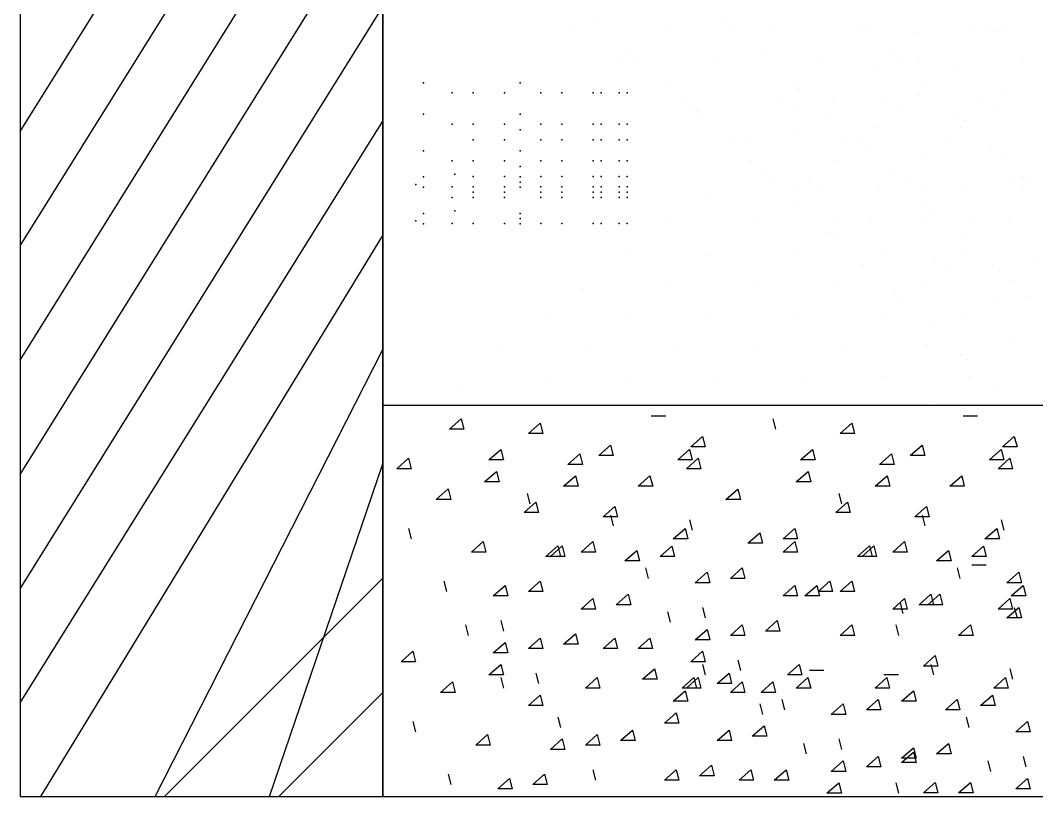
# Model space of a CAD drawing. Header units: metres. Extents: x 25391 to 25818, y 51852 to 52034.
# Drawn here: x 25452.441 to 25452.866, y 51883.7775 to 51884.102 of the extents above; entities that cross this region are included whole.
import ezdxf

# ---------------------------------------------------------------- set-up
doc = ezdxf.new("R2010")
doc.units = ezdxf.units.M
doc.header["$MEASUREMENT"] = 0
doc.layers.add('MCH', color=7, linetype='Continuous')

msp = doc.modelspace()

# ---------------------------------------------------------------- linework, layer by layer
at = {"layer": 'MCH'}
for p, q in [((25452.44102, 51884.42593), (25452.44102, 51883.77748)), ((25452.44102, 51884.42593), (25452.44102, 51883.77748)), ((25452.59256, 51884.42593), (25452.59256, 51883.77748)), ((25452.59256, 51883.77748), (25452.59256, 51884.42593)), ((25452.44102, 51884.05554), (25452.59256, 51884.29879)), ((25452.44102, 51884.00776), (25452.59256, 51884.25101)), ((25452.44102, 51883.95998), (25452.59256, 51884.20323)), ((25452.44102, 51883.9122), (25452.59256, 51884.15545)), ((25452.44102, 51883.86442), (25452.59256, 51884.10767)), ((25452.67023, 51884.09869), (25452.67023, 51884.09869)), ((25452.68271, 51884.10163), (25452.68271, 51884.10163)), ((25452.71232, 51884.09877), (25452.71232, 51884.09877)), ((25452.73679, 51884.10117), (25452.73679, 51884.10117)), ((25452.73928, 51884.09889), (25452.73928, 51884.09889)), ((25452.7544, 51884.09884), (25452.7544, 51884.09884)), ((25452.79166, 51884.09997), (25452.79166, 51884.09997)), ((25452.79648, 51884.09892), (25452.79648, 51884.09892)), ((25452.83857, 51884.099), (25452.83857, 51884.099)), ((25452.84574, 51884.09951), (25452.84574, 51884.09951)), ((25452.8161, 51884.09678), (25452.8161, 51884.09678)), ((25452.84823, 51884.09723), (25452.84823, 51884.09723)), ((25452.85147, 51884.09723), (25452.85147, 51884.09723)), ((25452.69617, 51884.08931), (25452.69617, 51884.08931)), ((25452.69075, 51884.08562), (25452.69075, 51884.08562)), ((25452.69866, 51884.08702), (25452.69866, 51884.08702)), ((25452.73283, 51884.0857), (25452.73283, 51884.0857)), ((25452.75104, 51884.08811), (25452.75104, 51884.08811)), ((25452.77492, 51884.08577), (25452.77492, 51884.08577)), ((25452.80511, 51884.08765), (25452.80511, 51884.08765)), ((25452.8076, 51884.08537), (25452.8076, 51884.08537)), ((25452.817, 51884.08585), (25452.817, 51884.08585)), ((25452.85908, 51884.08593), (25452.85908, 51884.08593)), ((25452.85998, 51884.08645), (25452.85998, 51884.08645)), ((25452.79868, 51884.08341), (25452.79868, 51884.08341)), ((25452.83325, 51884.08324), (25452.83325, 51884.08324)), ((25452.71041, 51884.07625), (25452.71041, 51884.07625)), ((25452.76449, 51884.07579), (25452.76449, 51884.07579)), ((25452.76698, 51884.0735), (25452.76698, 51884.0735)), ((25452.81936, 51884.07459), (25452.81936, 51884.07459)), ((25452.71753, 51884.06856), (25452.71753, 51884.06856)), ((25452.75962, 51884.06863), (25452.75962, 51884.06863)), ((25452.78045, 51884.06942), (25452.78045, 51884.06942)), ((25452.8017, 51884.06871), (25452.8017, 51884.06871)), ((25452.81695, 51884.07074), (25452.81695, 51884.07074)), ((25452.84378, 51884.06879), (25452.84378, 51884.06879)), ((25452.85232, 51884.07119), (25452.85232, 51884.07119)), ((25452.72323, 51884.06493), (25452.72323, 51884.06493)), ((25452.72386, 51884.06393), (25452.72386, 51884.06393)), ((25452.76531, 51884.065), (25452.76531, 51884.065)), ((25452.8074, 51884.06508), (25452.8074, 51884.06508)), ((25452.84948, 51884.06516), (25452.84948, 51884.06516)), ((25452.44102, 51883.81664), (25452.59256, 51884.05989)), ((25452.72635, 51884.06164), (25452.72635, 51884.06164)), ((25452.77874, 51884.06273), (25452.77874, 51884.06273)), ((25452.83281, 51884.06227), (25452.83281, 51884.06227)), ((25452.8353, 51884.05998), (25452.8353, 51884.05998)), ((25452.76415, 51884.05692), (25452.76415, 51884.05692)), ((25452.79953, 51884.05737), (25452.79953, 51884.05737)), ((25452.8341, 51884.05721), (25452.8341, 51884.05721)), ((25452.74375, 51884.05186), (25452.74375, 51884.05186)), ((25452.78583, 51884.05193), (25452.78583, 51884.05193)), ((25452.82791, 51884.05201), (25452.82791, 51884.05201)), ((25452.73811, 51884.05087), (25452.73811, 51884.05087)), ((25452.79219, 51884.05041), (25452.79219, 51884.05041)), ((25452.79468, 51884.04812), (25452.79468, 51884.04812)), ((25452.84706, 51884.04921), (25452.84706, 51884.04921)), ((25452.74673, 51884.04355), (25452.74673, 51884.04355)), ((25452.7813, 51884.04339), (25452.7813, 51884.04339)), ((25452.8178, 51884.0447), (25452.8178, 51884.0447)), ((25452.85318, 51884.04515), (25452.85318, 51884.04515)), ((25452.75156, 51884.03855), (25452.75156, 51884.03855)), ((25452.75405, 51884.03626), (25452.75405, 51884.03626)), ((25452.77053, 51884.03479), (25452.77053, 51884.03479)), ((25452.80643, 51884.03735), (25452.80643, 51884.03735)), ((25452.81261, 51884.03487), (25452.81261, 51884.03487)), ((25452.8547, 51884.03495), (25452.8547, 51884.03495)), ((25452.86051, 51884.03689), (25452.86051, 51884.03689)), ((25452.863, 51884.0346), (25452.863, 51884.0346)), ((25452.76501, 51884.03088), (25452.76501, 51884.03088)), ((25452.77623, 51884.03116), (25452.77623, 51884.03116)), ((25452.80038, 51884.03133), (25452.80038, 51884.03133)), ((25452.81831, 51884.03124), (25452.81831, 51884.03124)), ((25452.83495, 51884.03117), (25452.83495, 51884.03117)), ((25452.8604, 51884.03132), (25452.8604, 51884.03132)), ((25452.72851, 51884.02957), (25452.72851, 51884.02957)), ((25452.76581, 51884.02549), (25452.76581, 51884.02549)), ((25452.81988, 51884.02502), (25452.81988, 51884.02502)), ((25452.82238, 51884.02274), (25452.82238, 51884.02274)), ((25452.71221, 51884.01706), (25452.71221, 51884.01706)), ((25452.74758, 51884.01751), (25452.74758, 51884.01751)), ((25452.78215, 51884.01735), (25452.78215, 51884.01735)), ((25452.79674, 51884.01809), (25452.79674, 51884.01809)), ((25452.81865, 51884.01866), (25452.81865, 51884.01866)), ((25452.83883, 51884.01817), (25452.83883, 51884.01817)), ((25452.85403, 51884.01911), (25452.85403, 51884.01911)), ((25452.77926, 51884.01316), (25452.77926, 51884.01316)), ((25452.44964, 51883.77748), (25452.59256, 51884.01211)), ((25452.78175, 51884.01088), (25452.78175, 51884.01088)), ((25452.83413, 51884.01197), (25452.83413, 51884.01197)), ((25452.76586, 51884.00484), (25452.76586, 51884.00484)), ((25452.80123, 51884.00529), (25452.80123, 51884.00529)), ((25452.8358, 51884.00513), (25452.8358, 51884.00513)), ((25452.69479, 51884.00369), (25452.69479, 51884.00369)), ((25452.72936, 51884.00353), (25452.72936, 51884.00353)), ((25452.79351, 51884.00011), (25452.79351, 51884.00011)), ((25452.82353, 51884.00103), (25452.82353, 51884.00103)), ((25452.86561, 51884.00111), (25452.86561, 51884.00111)), ((25452.82923, 51883.9974), (25452.82923, 51883.9974)), ((25452.84758, 51883.99964), (25452.84758, 51883.99964)), ((25452.85007, 51883.99736), (25452.85007, 51883.99736)), ((25452.74843, 51883.99147), (25452.74843, 51883.99147)), ((25452.8195, 51883.99262), (25452.8195, 51883.99262)), ((25452.85488, 51883.99307), (25452.85488, 51883.99307)), ((25452.67656, 51883.98971), (25452.67656, 51883.98971)), ((25452.71306, 51883.99102), (25452.71306, 51883.99102)), ((25452.783, 51883.99131), (25452.783, 51883.99131)), ((25452.80696, 51883.98778), (25452.80696, 51883.98778)), ((25452.80945, 51883.9855), (25452.80945, 51883.9855)), ((25452.84974, 51883.98433), (25452.84974, 51883.98433)), ((25452.86183, 51883.98659), (25452.86183, 51883.98659)), ((25452.76671, 51883.9788), (25452.76671, 51883.9788)), ((25452.80208, 51883.97925), (25452.80208, 51883.97925)), ((25452.83665, 51883.97909), (25452.83665, 51883.97909)), ((25452.66026, 51883.9772), (25452.66026, 51883.9772)), ((25452.69564, 51883.97765), (25452.69564, 51883.97765)), ((25452.73021, 51883.97749), (25452.73021, 51883.97749)), ((25452.82121, 51883.97473), (25452.82121, 51883.97473)), ((25452.82036, 51883.96658), (25452.82036, 51883.96658)), ((25452.85573, 51883.96704), (25452.85573, 51883.96704)), ((25452.49742, 51883.77748), (25452.59256, 51883.96433)), ((25452.64284, 51883.96383), (25452.64284, 51883.96383)), ((25452.67741, 51883.96367), (25452.67741, 51883.96367)), ((25452.71391, 51883.96498), (25452.71391, 51883.96498)), ((25452.74929, 51883.96543), (25452.74929, 51883.96543)), ((25452.78386, 51883.96527), (25452.78386, 51883.96527)), ((25452.83466, 51883.9624), (25452.83466, 51883.9624)), ((25452.83715, 51883.96012), (25452.83715, 51883.96012)), ((25452.62462, 51883.94985), (25452.62462, 51883.94985)), ((25452.66112, 51883.95116), (25452.66112, 51883.95116)), ((25452.69649, 51883.95162), (25452.69649, 51883.95162)), ((25452.73106, 51883.95145), (25452.73106, 51883.95145)), ((25452.76756, 51883.95276), (25452.76756, 51883.95276)), ((25452.80293, 51883.95322), (25452.80293, 51883.95322)), ((25452.8375, 51883.95305), (25452.8375, 51883.95305)), ((25452.84891, 51883.94935), (25452.84891, 51883.94935)), ((25452.82121, 51883.94055), (25452.82121, 51883.94055)), ((25452.85658, 51883.941), (25452.85658, 51883.941)), ((25452.71094, 51883.93655), (25452.70488, 51883.93655)), ((25452.84127, 51883.93655), (25452.83521, 51883.93655)), ((25452.62045, 51883.93106), (25452.62539, 51883.93542)), ((25452.62539, 51883.93542), (25452.62651, 51883.93106)), ((25452.65349, 51883.92922), (25452.65843, 51883.93358)), ((25452.65843, 51883.93358), (25452.65955, 51883.92922)), ((25452.75572, 51883.93542), (25452.75684, 51883.93106)), ((25452.78382, 51883.92922), (25452.78876, 51883.93358)), ((25452.78876, 51883.93358), (25452.78988, 51883.92922)), ((25452.62651, 51883.93106), (25452.62045, 51883.93106)), ((25452.65955, 51883.92922), (25452.65349, 51883.92922)), ((25452.7214, 51883.92372), (25452.72634, 51883.92808)), ((25452.72634, 51883.92808), (25452.72746, 51883.92372)), ((25452.78988, 51883.92922), (25452.78382, 51883.92922)), ((25452.85173, 51883.92372), (25452.85667, 51883.92808)), ((25452.85667, 51883.92808), (25452.85779, 51883.92372)), ((25452.68286, 51883.92006), (25452.6878, 51883.92442)), ((25452.6878, 51883.92442), (25452.68892, 51883.92006)), ((25452.72746, 51883.92372), (25452.7214, 51883.92372)), ((25452.81318, 51883.92006), (25452.81813, 51883.92442)), ((25452.81813, 51883.92442), (25452.81924, 51883.92006)), ((25452.85779, 51883.92372), (25452.85173, 51883.92372)), ((25452.63697, 51883.91822), (25452.64191, 51883.92259)), ((25452.64191, 51883.92259), (25452.64303, 51883.91822)), ((25452.67001, 51883.91639), (25452.67495, 51883.92075)), ((25452.67495, 51883.92075), (25452.67607, 51883.91639)), ((25452.68892, 51883.92006), (25452.68286, 51883.92006)), ((25452.7159, 51883.91822), (25452.72084, 51883.92259)), ((25452.72084, 51883.92259), (25452.72196, 51883.91822)), ((25452.7673, 51883.91822), (25452.77224, 51883.92259)), ((25452.77224, 51883.92259), (25452.77336, 51883.91822)), ((25452.80033, 51883.91639), (25452.80528, 51883.92075)), ((25452.80528, 51883.92075), (25452.80639, 51883.91639)), ((25452.81924, 51883.92006), (25452.81318, 51883.92006)), ((25452.84622, 51883.91822), (25452.85116, 51883.92259)), ((25452.85116, 51883.92259), (25452.85228, 51883.91822)), ((25452.5452, 51883.77748), (25452.59256, 51883.91655)), ((25452.59843, 51883.91456), (25452.60337, 51883.91892)), ((25452.60337, 51883.91892), (25452.60449, 51883.91456)), ((25452.64303, 51883.91822), (25452.63697, 51883.91822)), ((25452.67607, 51883.91639), (25452.67001, 51883.91639)), ((25452.72196, 51883.91822), (25452.7159, 51883.91822)), ((25452.71956, 51883.91455), (25452.72451, 51883.91892)), ((25452.72451, 51883.91892), (25452.72562, 51883.91455)), ((25452.77336, 51883.91822), (25452.7673, 51883.91822)), ((25452.80639, 51883.91639), (25452.80033, 51883.91639)), ((25452.85228, 51883.91822), (25452.84622, 51883.91822)), ((25452.84989, 51883.91455), (25452.85483, 51883.91892)), ((25452.85483, 51883.91892), (25452.85595, 51883.91455)), ((25452.60449, 51883.91456), (25452.59843, 51883.91456)), ((25452.63513, 51883.90906), (25452.64008, 51883.91342)), ((25452.64008, 51883.91342), (25452.64119, 51883.90906)), ((25452.66817, 51883.90722), (25452.67311, 51883.91159)), ((25452.67311, 51883.91159), (25452.67423, 51883.90722)), ((25452.69938, 51883.90722), (25452.70432, 51883.91159)), ((25452.70432, 51883.91159), (25452.70544, 51883.90722)), ((25452.72562, 51883.91455), (25452.71956, 51883.91455)), ((25452.76546, 51883.90906), (25452.7704, 51883.91342)), ((25452.7704, 51883.91342), (25452.77152, 51883.90906)), ((25452.7985, 51883.90722), (25452.80344, 51883.91159)), ((25452.80344, 51883.91159), (25452.80456, 51883.90722)), ((25452.8297, 51883.90722), (25452.83465, 51883.91159)), ((25452.83465, 51883.91159), (25452.83576, 51883.90722)), ((25452.85595, 51883.91455), (25452.84989, 51883.91455)), ((25452.64119, 51883.90906), (25452.63513, 51883.90906)), ((25452.67423, 51883.90722), (25452.66817, 51883.90722)), ((25452.70544, 51883.90722), (25452.69938, 51883.90722)), ((25452.77152, 51883.90906), (25452.76546, 51883.90906)), ((25452.80456, 51883.90722), (25452.7985, 51883.90722)), ((25452.83576, 51883.90722), (25452.8297, 51883.90722)), ((25452.61495, 51883.90173), (25452.61989, 51883.90609)), ((25452.61989, 51883.90609), (25452.62101, 51883.90173)), ((25452.65293, 51883.90425), (25452.65404, 51883.89989)), ((25452.73608, 51883.90172), (25452.74102, 51883.90608)), ((25452.74102, 51883.90608), (25452.74214, 51883.90172)), ((25452.78325, 51883.90425), (25452.78437, 51883.89989)), ((25452.62101, 51883.90173), (25452.61495, 51883.90173)), ((25452.65165, 51883.89622), (25452.65659, 51883.90059)), ((25452.65659, 51883.90059), (25452.65771, 51883.89622)), ((25452.68469, 51883.89439), (25452.68963, 51883.89875)), ((25452.68963, 51883.89875), (25452.69075, 51883.89439)), ((25452.74214, 51883.90172), (25452.73608, 51883.90172)), ((25452.78198, 51883.89622), (25452.78692, 51883.90059)), ((25452.78692, 51883.90059), (25452.78804, 51883.89622)), ((25452.81502, 51883.89439), (25452.81996, 51883.89875)), ((25452.81996, 51883.89875), (25452.82108, 51883.89439)), ((25452.65771, 51883.89622), (25452.65165, 51883.89622)), ((25452.69075, 51883.89439), (25452.68469, 51883.89439)), ((25452.6878, 51883.89508), (25452.68892, 51883.89072)), ((25452.78804, 51883.89622), (25452.78198, 51883.89622)), ((25452.82108, 51883.89439), (25452.81502, 51883.89439)), ((25452.81813, 51883.89508), (25452.81924, 51883.89072)), ((25452.60337, 51883.88959), (25452.60449, 51883.88522)), ((25452.71406, 51883.88522), (25452.719, 51883.88959)), ((25452.719, 51883.88959), (25452.72012, 51883.88522)), ((25452.72084, 51883.89325), (25452.72196, 51883.88889)), ((25452.75994, 51883.88522), (25452.76488, 51883.88958)), ((25452.76488, 51883.88958), (25452.766, 51883.88522)), ((25452.84439, 51883.88522), (25452.84933, 51883.88959)), ((25452.84933, 51883.88959), (25452.85045, 51883.88522)), ((25452.85116, 51883.89325), (25452.85228, 51883.88889)), ((25452.72012, 51883.88522), (25452.71406, 51883.88522)), ((25452.74526, 51883.88339), (25452.7502, 51883.88775)), ((25452.7502, 51883.88775), (25452.75132, 51883.88339)), ((25452.766, 51883.88522), (25452.75994, 51883.88522)), ((25452.85045, 51883.88522), (25452.84439, 51883.88522)), ((25452.62963, 51883.87973), (25452.63457, 51883.88409)), ((25452.63457, 51883.88409), (25452.63569, 51883.87973)), ((25452.66083, 51883.87789), (25452.66577, 51883.88226)), ((25452.66267, 51883.87789), (25452.66761, 51883.88226)), ((25452.66577, 51883.88226), (25452.66689, 51883.87789)), ((25452.66761, 51883.88226), (25452.66873, 51883.87789)), ((25452.67551, 51883.87972), (25452.68045, 51883.88408)), ((25452.68045, 51883.88408), (25452.68157, 51883.87972)), ((25452.70855, 51883.87789), (25452.71349, 51883.88225)), ((25452.71349, 51883.88225), (25452.71461, 51883.87789)), ((25452.75132, 51883.88339), (25452.74526, 51883.88339)), ((25452.75996, 51883.87973), (25452.7649, 51883.88409)), ((25452.7649, 51883.88409), (25452.76602, 51883.87973)), ((25452.79115, 51883.87789), (25452.79609, 51883.88226)), ((25452.793, 51883.87789), (25452.79794, 51883.88226)), ((25452.79609, 51883.88226), (25452.79721, 51883.87789)), ((25452.79794, 51883.88226), (25452.79906, 51883.87789)), ((25452.80584, 51883.87972), (25452.81078, 51883.88408)), ((25452.81078, 51883.88408), (25452.8119, 51883.87972)), ((25452.83888, 51883.87789), (25452.84382, 51883.88225)), ((25452.84382, 51883.88225), (25452.84494, 51883.87789)), ((25452.63569, 51883.87973), (25452.62963, 51883.87973)), ((25452.66689, 51883.87789), (25452.66083, 51883.87789)), ((25452.66873, 51883.87789), (25452.66267, 51883.87789)), ((25452.68157, 51883.87972), (25452.67551, 51883.87972)), ((25452.69386, 51883.87606), (25452.69881, 51883.88042)), ((25452.69881, 51883.88042), (25452.69992, 51883.87606)), ((25452.71461, 51883.87789), (25452.70855, 51883.87789)), ((25452.76602, 51883.87973), (25452.75996, 51883.87973)), ((25452.79721, 51883.87789), (25452.79115, 51883.87789)), ((25452.79906, 51883.87789), (25452.793, 51883.87789)), ((25452.8119, 51883.87972), (25452.80584, 51883.87972)), ((25452.82419, 51883.87606), (25452.82913, 51883.88042)), ((25452.82913, 51883.88042), (25452.83025, 51883.87606)), ((25452.84494, 51883.87789), (25452.83888, 51883.87789)), ((25452.69992, 51883.87606), (25452.69386, 51883.87606)), ((25452.70248, 51883.87308), (25452.7036, 51883.86872)), ((25452.73792, 51883.86872), (25452.74286, 51883.87308)), ((25452.74286, 51883.87308), (25452.74398, 51883.86872)), ((25452.83025, 51883.87606), (25452.82419, 51883.87606)), ((25452.83281, 51883.87308), (25452.83393, 51883.86872)), ((25452.84494, 51883.87422), (25452.83888, 51883.87422)), ((25452.50127, 51883.77748), (25452.59256, 51883.86878)), ((25452.72323, 51883.86689), (25452.72817, 51883.87126)), ((25452.72817, 51883.87126), (25452.72929, 51883.86689)), ((25452.74398, 51883.86872), (25452.73792, 51883.86872)), ((25452.85356, 51883.86689), (25452.8585, 51883.87126)), ((25452.8585, 51883.87126), (25452.85962, 51883.86689)), ((25452.61805, 51883.86759), (25452.61917, 51883.86322)), ((25452.6388, 51883.8614), (25452.64374, 51883.86576)), ((25452.64374, 51883.86576), (25452.64486, 51883.8614)), ((25452.65349, 51883.86322), (25452.65843, 51883.86759)), ((25452.65843, 51883.86759), (25452.65955, 51883.86322)), ((25452.72929, 51883.86689), (25452.72323, 51883.86689)), ((25452.75994, 51883.86139), (25452.76488, 51883.86575)), ((25452.76488, 51883.86575), (25452.766, 51883.86139)), ((25452.76913, 51883.8614), (25452.77407, 51883.86576)), ((25452.77407, 51883.86576), (25452.77519, 51883.8614)), ((25452.77463, 51883.86322), (25452.77957, 51883.86758)), ((25452.77957, 51883.86758), (25452.78068, 51883.86322)), ((25452.78382, 51883.86322), (25452.78876, 51883.86759)), ((25452.78876, 51883.86759), (25452.78988, 51883.86322)), ((25452.85962, 51883.86689), (25452.85356, 51883.86689)), ((25452.8554, 51883.86139), (25452.86034, 51883.86575)), ((25452.86034, 51883.86575), (25452.86146, 51883.86139)), ((25452.64486, 51883.8614), (25452.6388, 51883.8614)), ((25452.65955, 51883.86322), (25452.65349, 51883.86322)), ((25452.67551, 51883.85589), (25452.68045, 51883.86026)), ((25452.68045, 51883.86026), (25452.68157, 51883.85589)), ((25452.69019, 51883.85772), (25452.69514, 51883.86209)), ((25452.69514, 51883.86209), (25452.69625, 51883.85772)), ((25452.766, 51883.86139), (25452.75994, 51883.86139)), ((25452.77519, 51883.8614), (25452.76913, 51883.8614)), ((25452.78068, 51883.86322), (25452.77463, 51883.86322)), ((25452.78988, 51883.86322), (25452.78382, 51883.86322)), ((25452.80584, 51883.85589), (25452.81078, 51883.86026)), ((25452.81078, 51883.86026), (25452.8119, 51883.85589)), ((25452.81685, 51883.85773), (25452.8218, 51883.86209)), ((25452.82052, 51883.85772), (25452.82546, 51883.86209)), ((25452.8218, 51883.86209), (25452.82291, 51883.85773)), ((25452.82546, 51883.86209), (25452.82658, 51883.85772)), ((25452.84989, 51883.85589), (25452.85483, 51883.86026)), ((25452.85483, 51883.86026), (25452.85595, 51883.85589)), ((25452.86146, 51883.86139), (25452.8554, 51883.86139)), ((25452.68157, 51883.85589), (25452.67551, 51883.85589)), ((25452.69625, 51883.85772), (25452.69019, 51883.85772)), ((25452.72634, 51883.85658), (25452.72746, 51883.85222)), ((25452.8119, 51883.85589), (25452.80584, 51883.85589)), ((25452.80895, 51883.85842), (25452.81006, 51883.85406)), ((25452.82291, 51883.85773), (25452.81685, 51883.85773)), ((25452.82658, 51883.85772), (25452.82052, 51883.85772)), ((25452.85595, 51883.85589), (25452.84989, 51883.85589)), ((25452.85356, 51883.85222), (25452.8585, 51883.85659)), ((25452.85667, 51883.85658), (25452.85779, 51883.85222)), ((25452.8585, 51883.85659), (25452.85962, 51883.85222)), ((25452.71166, 51883.85475), (25452.71277, 51883.85039)), ((25452.85962, 51883.85222), (25452.85356, 51883.85222)), ((25452.62722, 51883.84926), (25452.62834, 51883.84489)), ((25452.64191, 51883.85109), (25452.64303, 51883.84672)), ((25452.72323, 51883.84306), (25452.72817, 51883.84742)), ((25452.72817, 51883.84742), (25452.72929, 51883.84306)), ((25452.73792, 51883.84489), (25452.74286, 51883.84926)), ((25452.74286, 51883.84926), (25452.74398, 51883.84489)), ((25452.7526, 51883.84672), (25452.75754, 51883.85109)), ((25452.75754, 51883.85109), (25452.75866, 51883.84672)), ((25452.7838, 51883.84489), (25452.78874, 51883.84925)), ((25452.78874, 51883.84925), (25452.78986, 51883.84489)), ((25452.80711, 51883.84926), (25452.80823, 51883.84489)), ((25452.83337, 51883.84489), (25452.83831, 51883.84926)), ((25452.83831, 51883.84926), (25452.83943, 51883.84489)), ((25452.65349, 51883.8394), (25452.65843, 51883.84376)), ((25452.65843, 51883.84376), (25452.65955, 51883.8394)), ((25452.66817, 51883.84123), (25452.67311, 51883.84559)), ((25452.67311, 51883.84559), (25452.67423, 51883.84123)), ((25452.68469, 51883.8394), (25452.68963, 51883.84376)), ((25452.68963, 51883.84376), (25452.69075, 51883.8394)), ((25452.69937, 51883.83939), (25452.70431, 51883.84375)), ((25452.70431, 51883.84375), (25452.70543, 51883.83939)), ((25452.72929, 51883.84306), (25452.72323, 51883.84306)), ((25452.74398, 51883.84489), (25452.73792, 51883.84489)), ((25452.75866, 51883.84672), (25452.7526, 51883.84672)), ((25452.78986, 51883.84489), (25452.7838, 51883.84489)), ((25452.83943, 51883.84489), (25452.83337, 51883.84489)), ((25452.6388, 51883.83756), (25452.64374, 51883.84193)), ((25452.64374, 51883.84193), (25452.64486, 51883.83756)), ((25452.65955, 51883.8394), (25452.65349, 51883.8394)), ((25452.67423, 51883.84123), (25452.66817, 51883.84123)), ((25452.69075, 51883.8394), (25452.68469, 51883.8394)), ((25452.70543, 51883.83939), (25452.69937, 51883.83939)), ((25452.60026, 51883.8339), (25452.6052, 51883.83826)), ((25452.6052, 51883.83826), (25452.60632, 51883.8339)), ((25452.64486, 51883.83756), (25452.6388, 51883.83756)), ((25452.7214, 51883.83389), (25452.72634, 51883.83826)), ((25452.72634, 51883.83826), (25452.72746, 51883.83389)), ((25452.74102, 51883.83458), (25452.74214, 51883.83022)), ((25452.81869, 51883.83206), (25452.82363, 51883.83642)), ((25452.82363, 51883.83642), (25452.82475, 51883.83206)), ((25452.60632, 51883.8339), (25452.60026, 51883.8339)), ((25452.63697, 51883.8284), (25452.64191, 51883.83276)), ((25452.64191, 51883.83276), (25452.64303, 51883.8284)), ((25452.70121, 51883.82656), (25452.70615, 51883.83093)), ((25452.70615, 51883.83093), (25452.70727, 51883.82656)), ((25452.72746, 51883.83389), (25452.7214, 51883.83389)), ((25452.72634, 51883.83275), (25452.72746, 51883.82839)), ((25452.76177, 51883.82839), (25452.76672, 51883.83275)), ((25452.76672, 51883.83275), (25452.76783, 51883.82839)), ((25452.77703, 51883.83023), (25452.77097, 51883.83023)), ((25452.82475, 51883.83206), (25452.81869, 51883.83206)), ((25452.8218, 51883.83275), (25452.82291, 51883.82839)), ((25452.85483, 51883.83092), (25452.85595, 51883.82656)), ((25452.64303, 51883.8284), (25452.63697, 51883.8284)), ((25452.64191, 51883.82726), (25452.64303, 51883.82289)), ((25452.65659, 51883.82909), (25452.65771, 51883.82472)), ((25452.67734, 51883.82289), (25452.68229, 51883.82726)), ((25452.68229, 51883.82726), (25452.6834, 51883.82289)), ((25452.70727, 51883.82656), (25452.70121, 51883.82656)), ((25452.71773, 51883.82289), (25452.72267, 51883.82726)), ((25452.71957, 51883.82289), (25452.72451, 51883.82726)), ((25452.72267, 51883.82726), (25452.72379, 51883.82289)), ((25452.72451, 51883.82726), (25452.72563, 51883.82289)), ((25452.73241, 51883.82472), (25452.73736, 51883.82909)), ((25452.73736, 51883.82909), (25452.73847, 51883.82472)), ((25452.76783, 51883.82839), (25452.76177, 51883.82839)), ((25452.76545, 51883.82289), (25452.77039, 51883.82725)), ((25452.77039, 51883.82725), (25452.77151, 51883.82289)), ((25452.79848, 51883.82289), (25452.80342, 51883.82725)), ((25452.80822, 51883.82839), (25452.80216, 51883.82839)), ((25452.80342, 51883.82725), (25452.80454, 51883.82289)), ((25452.84806, 51883.82289), (25452.853, 51883.82726)), ((25452.853, 51883.82726), (25452.85412, 51883.82289)), ((25452.61678, 51883.82107), (25452.62172, 51883.82543)), ((25452.62172, 51883.82543), (25452.62284, 51883.82107)), ((25452.6834, 51883.82289), (25452.67734, 51883.82289)), ((25452.71405, 51883.81739), (25452.71899, 51883.82176)), ((25452.72379, 51883.82289), (25452.71773, 51883.82289)), ((25452.71899, 51883.82176), (25452.72011, 51883.81739)), ((25452.72563, 51883.82289), (25452.71957, 51883.82289)), ((25452.73847, 51883.82472), (25452.73241, 51883.82472)), ((25452.73792, 51883.82106), (25452.74286, 51883.82542)), ((25452.74286, 51883.82542), (25452.74398, 51883.82106)), ((25452.75077, 51883.82106), (25452.75571, 51883.82542)), ((25452.75571, 51883.82542), (25452.75683, 51883.82106)), ((25452.77151, 51883.82289), (25452.76545, 51883.82289)), ((25452.80454, 51883.82289), (25452.79848, 51883.82289)), ((25452.80951, 51883.81739), (25452.81445, 51883.82176)), ((25452.81445, 51883.82176), (25452.81557, 51883.81739)), ((25452.85412, 51883.82289), (25452.84806, 51883.82289)), ((25452.54905, 51883.77748), (25452.59256, 51883.821)), ((25452.62284, 51883.82107), (25452.61678, 51883.82107)), ((25452.65349, 51883.81556), (25452.65843, 51883.81993)), ((25452.65843, 51883.81993), (25452.65955, 51883.81556)), ((25452.72011, 51883.81739), (25452.71405, 51883.81739)), ((25452.74398, 51883.82106), (25452.73792, 51883.82106)), ((25452.75683, 51883.82106), (25452.75077, 51883.82106)), ((25452.75939, 51883.81809), (25452.76051, 51883.81372)), ((25452.79482, 51883.81372), (25452.79976, 51883.81809)), ((25452.79976, 51883.81809), (25452.80088, 51883.81372)), ((25452.81557, 51883.81739), (25452.80951, 51883.81739)), ((25452.82786, 51883.81373), (25452.8328, 51883.81809)), ((25452.8328, 51883.81809), (25452.83392, 51883.81373)), ((25452.84255, 51883.81556), (25452.84749, 51883.81992)), ((25452.84749, 51883.81992), (25452.84861, 51883.81556)), ((25452.65955, 51883.81556), (25452.65349, 51883.81556)), ((25452.7502, 51883.81625), (25452.75132, 51883.81189)), ((25452.78014, 51883.81189), (25452.78508, 51883.81626)), ((25452.78508, 51883.81626), (25452.7862, 51883.81189)), ((25452.80088, 51883.81372), (25452.79482, 51883.81372)), ((25452.83392, 51883.81373), (25452.82786, 51883.81373)), ((25452.84861, 51883.81556), (25452.84255, 51883.81556)), ((25452.6052, 51883.80893), (25452.60632, 51883.80456)), ((25452.66577, 51883.81076), (25452.66689, 51883.80639)), ((25452.71039, 51883.80823), (25452.71533, 51883.81259)), ((25452.71533, 51883.81259), (25452.71645, 51883.80823)), ((25452.7862, 51883.81189), (25452.78014, 51883.81189)), ((25452.83648, 51883.81076), (25452.8376, 51883.80639)), ((25452.85723, 51883.80456), (25452.86217, 51883.80893)), ((25452.86217, 51883.80893), (25452.86329, 51883.80456)), ((25452.69203, 51883.8009), (25452.69697, 51883.80526)), ((25452.69697, 51883.80526), (25452.69809, 51883.8009)), ((25452.71645, 51883.80823), (25452.71039, 51883.80823)), ((25452.73241, 51883.8009), (25452.73736, 51883.80526)), ((25452.73736, 51883.80526), (25452.73847, 51883.8009)), ((25452.7471, 51883.80272), (25452.75204, 51883.80709)), ((25452.75204, 51883.80709), (25452.75316, 51883.80272)), ((25452.86329, 51883.80456), (25452.85723, 51883.80456)), ((25452.63146, 51883.79907), (25452.63641, 51883.80343)), ((25452.63641, 51883.80343), (25452.63752, 51883.79907)), ((25452.66266, 51883.79723), (25452.6676, 51883.80159)), ((25452.6676, 51883.80159), (25452.66872, 51883.79723)), ((25452.67734, 51883.79906), (25452.68229, 51883.80342)), ((25452.68229, 51883.80342), (25452.6834, 51883.79906)), ((25452.69809, 51883.8009), (25452.69203, 51883.8009)), ((25452.73847, 51883.8009), (25452.73241, 51883.8009)), ((25452.75316, 51883.80272), (25452.7471, 51883.80272)), ((25452.78324, 51883.80159), (25452.78436, 51883.79722)), ((25452.63752, 51883.79907), (25452.63146, 51883.79907)), ((25452.66872, 51883.79723), (25452.66266, 51883.79723)), ((25452.6834, 51883.79906), (25452.67734, 51883.79906)), ((25452.76856, 51883.79976), (25452.76968, 51883.79539)), ((25452.80951, 51883.79356), (25452.81445, 51883.79793)), ((25452.80951, 51883.79172), (25452.81445, 51883.79609)), ((25452.81445, 51883.79793), (25452.81557, 51883.79356)), ((25452.81445, 51883.79609), (25452.81557, 51883.79172)), ((25452.82419, 51883.79539), (25452.82913, 51883.79976)), ((25452.82913, 51883.79976), (25452.83025, 51883.79539)), ((25452.78014, 51883.78806), (25452.78508, 51883.79242)), ((25452.78508, 51883.79242), (25452.7862, 51883.78806)), ((25452.79482, 51883.7899), (25452.79976, 51883.79426)), ((25452.79976, 51883.79426), (25452.80088, 51883.7899)), ((25452.81557, 51883.79356), (25452.80951, 51883.79356)), ((25452.81557, 51883.79172), (25452.80951, 51883.79172)), ((25452.83025, 51883.79539), (25452.82419, 51883.79539)), ((25452.84565, 51883.79242), (25452.84677, 51883.78806)), ((25452.86034, 51883.79425), (25452.86146, 51883.78989)), ((25452.68045, 51883.78876), (25452.68157, 51883.78439)), ((25452.71039, 51883.7844), (25452.71533, 51883.78876)), ((25452.71533, 51883.78876), (25452.71645, 51883.7844)), ((25452.72508, 51883.78623), (25452.73002, 51883.79059)), ((25452.73002, 51883.79059), (25452.73114, 51883.78623)), ((25452.7416, 51883.7844), (25452.74654, 51883.78876)), ((25452.74654, 51883.78876), (25452.74766, 51883.7844)), ((25452.75627, 51883.78439), (25452.76121, 51883.78876)), ((25452.76121, 51883.78876), (25452.76233, 51883.78439)), ((25452.7862, 51883.78806), (25452.78014, 51883.78806)), ((25452.80088, 51883.7899), (25452.79482, 51883.7899)), ((25452.61989, 51883.78693), (25452.62101, 51883.78256)), ((25452.64064, 51883.78074), (25452.64558, 51883.7851)), ((25452.64558, 51883.7851), (25452.6467, 51883.78074)), ((25452.65532, 51883.78256), (25452.66026, 51883.78693)), ((25452.66026, 51883.78693), (25452.66138, 51883.78256)), ((25452.71645, 51883.7844), (25452.71039, 51883.7844)), ((25452.73114, 51883.78623), (25452.72508, 51883.78623)), ((25452.74766, 51883.7844), (25452.7416, 51883.7844)), ((25452.76233, 51883.78439), (25452.75627, 51883.78439)), ((25452.7783, 51883.7789), (25452.78324, 51883.78326)), ((25452.78324, 51883.78326), (25452.78436, 51883.7789)), ((25452.80711, 51883.78326), (25452.80823, 51883.7789)), ((25452.81869, 51883.7791), (25452.82363, 51883.78346)), ((25452.82363, 51883.78346), (25452.82475, 51883.7791)), ((25452.83336, 51883.77909), (25452.83831, 51883.78346)), ((25452.83831, 51883.78346), (25452.83942, 51883.77909)), ((25452.85723, 51883.78073), (25452.86217, 51883.78509)), ((25452.86217, 51883.78509), (25452.86329, 51883.78073)), ((25452.6467, 51883.78074), (25452.64064, 51883.78074)), ((25452.66138, 51883.78256), (25452.65532, 51883.78256)), ((25452.82475, 51883.7791), (25452.81869, 51883.7791)), ((25452.83942, 51883.77909), (25452.83336, 51883.77909)), ((25452.86329, 51883.78073), (25452.85723, 51883.78073)), ((25452.44102, 51883.77748), (25452.59256, 51883.77748)), ((25452.78436, 51883.7789), (25452.7783, 51883.7789))]:
    msp.add_line(p, q, dxfattribs=at)
at = {"layer": 'MCH', "ltscale": 0.45}
for p, q in [((25452.59256, 51883.94115), (25453.24123, 51883.94115)), ((25452.59256, 51883.77748), (25453.24123, 51883.77748))]:
    msp.add_line(p, q, dxfattribs=at)
at = {"layer": 'MCH'}
for p in [(25452.60965, 51884.07582), (25452.65007, 51884.07582), (25452.62161, 51884.07161), (25452.63035, 51884.07161), (25452.64345, 51884.07161), (25452.65874, 51884.07161), (25452.66749, 51884.07161), (25452.68058, 51884.07161), (25452.68387, 51884.07161), (25452.6915, 51884.07161), (25452.69479, 51884.07161), (25452.60965, 51884.06273), (25452.65007, 51884.06273), (25452.62161, 51884.05852), (25452.63035, 51884.05852), (25452.64345, 51884.05852), (25452.65007, 51884.05619), (25452.65874, 51884.05852), (25452.66749, 51884.05852), (25452.68058, 51884.05852), (25452.68387, 51884.05852), (25452.6915, 51884.05852), (25452.69479, 51884.05852), (25452.63035, 51884.05198), (25452.64345, 51884.05198), (25452.65874, 51884.05198), (25452.66749, 51884.05198), (25452.68058, 51884.05198), (25452.68387, 51884.05198), (25452.6915, 51884.05198), (25452.69479, 51884.05198), (25452.60965, 51884.04746), (25452.65007, 51884.04746), (25452.62161, 51884.04324), (25452.63035, 51884.04324), (25452.64345, 51884.04324), (25452.65874, 51884.04324), (25452.66749, 51884.04324), (25452.68058, 51884.04324), (25452.68387, 51884.04324), (25452.6915, 51884.04324), (25452.69479, 51884.04324), (25452.65007, 51884.04091), (25452.60965, 51884.03655), (25452.62278, 51884.03761), (25452.63035, 51884.0367), (25452.64345, 51884.0367), (25452.65007, 51884.03655), (25452.65007, 51884.03437), (25452.65874, 51884.0367), (25452.66749, 51884.0367), (25452.68058, 51884.0367), (25452.68387, 51884.0367), (25452.6915, 51884.0367), (25452.69479, 51884.0367), (25452.60635, 51884.0334), (25452.60965, 51884.03219), (25452.62161, 51884.03234), (25452.63035, 51884.03234), (25452.63035, 51884.03016), (25452.64345, 51884.03234), (25452.64345, 51884.03016), (25452.65007, 51884.03219), (25452.65874, 51884.03234), (25452.65874, 51884.03016), (25452.66749, 51884.03234), (25452.66749, 51884.03016), (25452.68058, 51884.03234), (25452.68058, 51884.03016), (25452.68387, 51884.03234), (25452.68387, 51884.03016), (25452.6915, 51884.03234), (25452.6915, 51884.03016), (25452.69479, 51884.03234), (25452.69479, 51884.03016), (25452.62161, 51884.02797), (25452.63035, 51884.02797), (25452.64345, 51884.02797), (25452.65874, 51884.02797), (25452.66749, 51884.02797), (25452.68058, 51884.02797), (25452.68387, 51884.02797), (25452.6915, 51884.02797), (25452.69479, 51884.02797), (25452.60965, 51884.02127), (25452.62278, 51884.02234), (25452.65007, 51884.02127), (25452.60635, 51884.01813), (25452.62161, 51884.01706), (25452.63035, 51884.01706), (25452.64345, 51884.01706), (25452.65007, 51884.01909), (25452.65874, 51884.01706), (25452.66749, 51884.01706), (25452.68058, 51884.01706), (25452.68387, 51884.01706), (25452.6915, 51884.01706), (25452.69479, 51884.01706), (25452.60965, 51884.01691), (25452.65007, 51884.01691)]:
    msp.add_point(p, dxfattribs=at)

doc.saveas('drawing.dxf')
